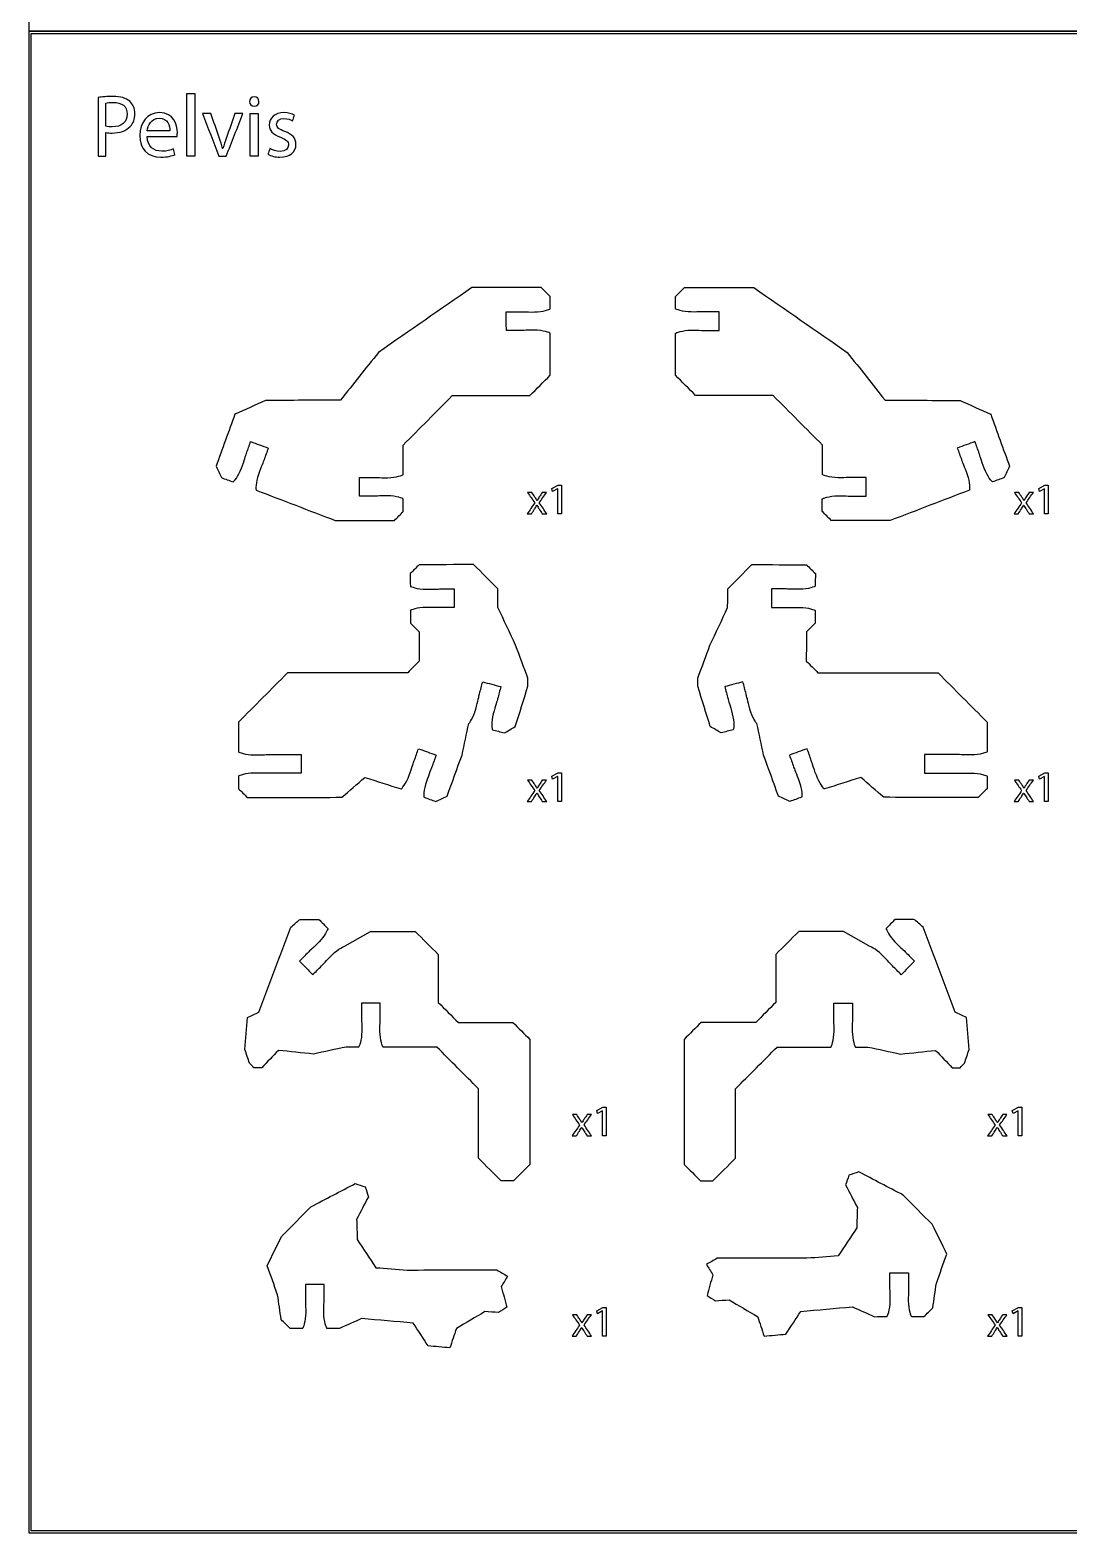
# Model space of a CAD drawing. Extents: x 0 to 850, y 0 to 600.
# Drawn here: x 310.2 to 476.2, y 0 to 240.2 of the extents above; entities that cross this region are included whole.
import ezdxf

# ---------------------------------------------------------------- set-up
doc = ezdxf.new("R2010")
doc.units = 0
doc.header["$MEASUREMENT"] = 0
doc.layers.add('DEFAULT', color=18, linetype='CONTINUOUS')

msp = doc.modelspace()

# ---------------------------------------------------------------- linework, layer by layer
at = {"layer": 'DEFAULT', "color": 5}
for points in [[(640, 600), (310, 600), (310, 240), (640, 240)], [(640, 240), (310, 240), (310, 0), (640, 0)], [(639.65, 0.35), (310.35, 0.35), (310.35, 239.65), (639.65, 239.65)], [(335.25, 230.02), (336.5, 230.02), (336.5, 220), (335.25, 220)], [(345.37, 226.83), (346.61, 226.83), (346.61, 220), (345.37, 220)], [(394.49, 166.88), (394.47, 166.88), (393.68, 166.45), (393.56, 166.92), (394.56, 167.46), (395.09, 167.46), (395.09, 162.87), (394.49, 162.87)], [(472.28, 166.88), (472.27, 166.88), (471.47, 166.45), (471.35, 166.92), (472.35, 167.46), (472.88, 167.46), (472.88, 162.87), (472.28, 162.87)], [(394.49, 120.9), (394.47, 120.9), (393.68, 120.47), (393.56, 120.94), (394.56, 121.48), (395.09, 121.48), (395.09, 116.89), (394.49, 116.89)], [(472.28, 120.9), (472.27, 120.9), (471.47, 120.47), (471.35, 120.94), (472.35, 121.48), (472.88, 121.48), (472.88, 116.89), (472.28, 116.89)], [(401.65, 67.46), (401.64, 67.46), (400.84, 67.03), (400.72, 67.5), (401.72, 68.04), (402.25, 68.04), (402.25, 63.45), (401.65, 63.45)], [(468.05, 67.46), (468.04, 67.46), (467.24, 67.03), (467.12, 67.5), (468.12, 68.04), (468.65, 68.04), (468.65, 63.45), (468.05, 63.45)], [(401.65, 35.47), (401.64, 35.47), (400.84, 35.03), (400.72, 35.51), (401.72, 36.04), (402.25, 36.04), (402.25, 31.46), (401.65, 31.46)], [(468.05, 35.47), (468.04, 35.47), (467.24, 35.03), (467.12, 35.51), (468.12, 36.04), (468.65, 36.04), (468.65, 31.46), (468.05, 31.46)]]:
    msp.add_lwpolyline(points, close=True, dxfattribs=at)
for points, knots in [([(321.07, 229.4), (321.66, 229.5), (322.44, 229.58), (323.43, 229.58), (324.64, 229.58), (325.53, 229.3), (326.1, 228.79), (326.62, 228.34), (326.93, 227.65), (326.93, 226.8), (326.93, 225.94), (326.67, 225.26), (326.19, 224.77), (325.54, 224.08), (324.49, 223.72), (323.29, 223.72), (322.92, 223.72), (322.58, 223.74), (322.3, 223.81), (322.3, 222.54), (322.3, 221.27), (322.3, 220), (321.89, 220), (321.48, 220), (321.07, 220), (321.07, 223.13), (321.07, 226.26), (321.07, 229.4)], [26.636, 26.636, 26.636, 26.636, 27.636, 27.636, 27.636, 28.636, 28.636, 28.636, 29.636, 29.636, 29.636, 30.636, 30.636, 30.636, 31.636, 31.636, 31.636, 32.636, 32.636, 32.636, 43.435, 43.435, 43.435, 46.914, 46.914, 46.914, 73.55, 73.55, 73.55, 73.55]), ([(322.3, 224.81), (322.57, 224.74), (322.91, 224.71), (323.32, 224.71), (324.8, 224.71), (325.7, 225.43), (325.7, 226.74), (325.7, 228), (324.81, 228.61), (323.46, 228.61), (322.92, 228.61), (322.51, 228.56), (322.3, 228.51), (322.3, 227.28), (322.3, 226.04), (322.3, 224.81)], [10.478, 10.478, 10.478, 10.478, 11.478, 11.478, 11.478, 12.478, 12.478, 12.478, 13.478, 13.478, 13.478, 14.478, 14.478, 14.478, 24.956, 24.956, 24.956, 24.956]), ([(346.75, 228.75), (346.77, 228.32), (346.46, 227.99), (345.96, 227.99), (345.53, 227.99), (345.22, 228.32), (345.22, 228.75), (345.22, 229.18), (345.54, 229.52), (345.99, 229.52), (346.46, 229.52), (346.75, 229.18), (346.75, 228.75)], [1, 1, 1, 1, 2, 2, 2, 3, 3, 3, 4, 4, 4, 5, 5, 5, 5]), ([(328.88, 223.19), (328.9, 221.51), (329.98, 220.82), (331.22, 220.82), (332.11, 220.82), (332.64, 220.97), (333.11, 221.17), (333.18, 220.87), (333.25, 220.58), (333.32, 220.28), (332.88, 220.08), (332.13, 219.86), (331.05, 219.86), (328.95, 219.86), (327.69, 221.24), (327.69, 223.3), (327.69, 225.36), (328.9, 226.98), (330.89, 226.98), (333.12, 226.98), (333.71, 225.02), (333.71, 223.77), (333.71, 223.51), (333.69, 223.32), (333.67, 223.19), (332.07, 223.19), (330.47, 223.19), (328.88, 223.19)], [13.597, 13.597, 13.597, 13.597, 14.597, 14.597, 14.597, 15.597, 15.597, 15.597, 18.187213, 18.187213, 18.187213, 19.187213, 19.187213, 19.187213, 20.187213, 20.187213, 20.187213, 21.187213, 21.187213, 21.187213, 22.187213, 22.187213, 22.187213, 23.187213, 23.187213, 23.187213, 36.784213, 36.784213, 36.784213, 36.784213]), ([(332.52, 224.08), (332.53, 224.87), (332.19, 226.09), (330.79, 226.09), (329.54, 226.09), (328.99, 224.94), (328.89, 224.08), (330.1, 224.08), (331.31, 224.08), (332.52, 224.08)], [10.278, 10.278, 10.278, 10.278, 11.278, 11.278, 11.278, 12.278, 12.278, 12.278, 22.556, 22.556, 22.556, 22.556]), ([(339.06, 226.83), (339.51, 225.55), (339.96, 224.27), (340.4, 222.99), (340.63, 222.37), (340.81, 221.81), (340.95, 221.24), (340.97, 221.24), (340.98, 221.24), (341, 221.24), (341.15, 221.81), (341.35, 222.37), (341.57, 222.99), (342.02, 224.27), (342.46, 225.55), (342.9, 226.83), (343.33, 226.83), (343.77, 226.83), (344.2, 226.83), (343.31, 224.55), (342.41, 222.28), (341.52, 220), (341.12, 220), (340.73, 220), (340.33, 220), (339.47, 222.28), (338.6, 224.55), (337.74, 226.83), (338.18, 226.83), (338.62, 226.83), (339.06, 226.83)], [0, 0, 0, 0, 11.523239, 11.523239, 11.523239, 12.523239, 12.523239, 12.523239, 12.644239, 12.644239, 12.644239, 13.644239, 13.644239, 13.644239, 25.15468, 25.15468, 25.15468, 28.83468, 28.83468, 28.83468, 49.629829, 49.629829, 49.629829, 52.988829, 52.988829, 52.988829, 73.697838, 73.697838, 73.697838, 77.457838, 77.457838, 77.457838, 77.457838]), ([(348.5, 221.27), (348.87, 221.03), (349.52, 220.78), (350.14, 220.78), (351.04, 220.78), (351.47, 221.23), (351.47, 221.79), (351.47, 222.38), (351.11, 222.71), (350.2, 223.05), (348.97, 223.48), (348.39, 224.16), (348.39, 224.98), (348.39, 226.08), (349.28, 226.98), (350.75, 226.98), (351.44, 226.98), (352.05, 226.79), (352.43, 226.56), (352.32, 226.26), (352.22, 225.96), (352.12, 225.66), (351.85, 225.83), (351.35, 226.05), (350.72, 226.05), (349.99, 226.05), (349.58, 225.63), (349.58, 225.12), (349.58, 224.56), (349.99, 224.3), (350.87, 223.96), (352.06, 223.51), (352.67, 222.92), (352.67, 221.9), (352.67, 220.71), (351.73, 219.86), (350.11, 219.86), (349.36, 219.86), (348.67, 220.04), (348.19, 220.32), (348.3, 220.64), (348.4, 220.95), (348.5, 221.27)], [2.82078, 2.82078, 2.82078, 2.82078, 3.82078, 3.82078, 3.82078, 4.82078, 4.82078, 4.82078, 5.82078, 5.82078, 5.82078, 6.82078, 6.82078, 6.82078, 7.82078, 7.82078, 7.82078, 8.82078, 8.82078, 8.82078, 11.526862, 11.526862, 11.526862, 12.526862, 12.526862, 12.526862, 13.526862, 13.526862, 13.526862, 14.526862, 14.526862, 14.526862, 15.526862, 15.526862, 15.526862, 16.526862, 16.526862, 16.526862, 17.526862, 17.526862, 17.526862, 20.347642, 20.347642, 20.347642, 20.347642]), ([(390.36, 166.29), (390.52, 166.04), (390.68, 165.8), (390.85, 165.55), (390.97, 165.36), (391.08, 165.19), (391.19, 165), (391.2, 165), (391.21, 165), (391.21, 165), (391.33, 165.2), (391.44, 165.38), (391.55, 165.56), (391.71, 165.8), (391.87, 166.04), (392.03, 166.29), (392.26, 166.29), (392.48, 166.29), (392.7, 166.29), (392.31, 165.74), (391.93, 165.19), (391.54, 164.64), (391.94, 164.05), (392.34, 163.46), (392.74, 162.87), (392.5, 162.87), (392.27, 162.87), (392.03, 162.87), (391.87, 163.13), (391.7, 163.38), (391.53, 163.64), (391.4, 163.84), (391.28, 164.03), (391.16, 164.23), (391.16, 164.23), (391.16, 164.23), (391.15, 164.23), (391.04, 164.03), (390.92, 163.85), (390.79, 163.64), (390.63, 163.38), (390.46, 163.13), (390.3, 162.87), (390.07, 162.87), (389.84, 162.87), (389.61, 162.87), (390.02, 163.45), (390.42, 164.03), (390.83, 164.61), (390.44, 165.17), (390.05, 165.73), (389.67, 166.29), (389.9, 166.29), (390.13, 166.29), (390.36, 166.29)], [0, 0, 0, 0, 2.497543, 2.497543, 2.497543, 3.497543, 3.497543, 3.497543, 3.557543, 3.557543, 3.557543, 4.557543, 4.557543, 4.557543, 7.025984, 7.025984, 7.025984, 8.926984, 8.926984, 8.926984, 14.65566, 14.65566, 14.65566, 20.703535, 20.703535, 20.703535, 22.704535, 22.704535, 22.704535, 25.307065, 25.307065, 25.307065, 26.307065, 26.307065, 26.307065, 26.347065, 26.347065, 26.347065, 27.347065, 27.347065, 27.347065, 29.939277, 29.939277, 29.939277, 31.879277, 31.879277, 31.879277, 37.900653, 37.900653, 37.900653, 43.665675, 43.665675, 43.665675, 45.625675, 45.625675, 45.625675, 45.625675]), ([(468.15, 166.29), (468.31, 166.04), (468.48, 165.8), (468.64, 165.55), (468.77, 165.36), (468.87, 165.19), (468.98, 165), (468.99, 165), (469, 165), (469.01, 165), (469.12, 165.2), (469.23, 165.38), (469.34, 165.56), (469.5, 165.8), (469.66, 166.04), (469.82, 166.29), (470.05, 166.29), (470.27, 166.29), (470.49, 166.29), (470.11, 165.74), (469.72, 165.19), (469.33, 164.64), (469.73, 164.05), (470.13, 163.46), (470.53, 162.87), (470.29, 162.87), (470.06, 162.87), (469.82, 162.87), (469.66, 163.13), (469.49, 163.38), (469.32, 163.64), (469.19, 163.84), (469.08, 164.03), (468.96, 164.23), (468.95, 164.23), (468.95, 164.23), (468.94, 164.23), (468.83, 164.03), (468.71, 163.85), (468.58, 163.64), (468.42, 163.38), (468.25, 163.13), (468.09, 162.87), (467.86, 162.87), (467.63, 162.87), (467.4, 162.87), (467.81, 163.45), (468.21, 164.03), (468.62, 164.61), (468.23, 165.17), (467.85, 165.73), (467.46, 166.29), (467.69, 166.29), (467.92, 166.29), (468.15, 166.29)], [1.96, 1.96, 1.96, 1.96, 4.45671, 4.45671, 4.45671, 5.45671, 5.45671, 5.45671, 5.51671, 5.51671, 5.51671, 6.51671, 6.51671, 6.51671, 8.985151, 8.985151, 8.985151, 10.886151, 10.886151, 10.886151, 16.614009, 16.614009, 16.614009, 22.661885, 22.661885, 22.661885, 24.662885, 24.662885, 24.662885, 27.265415, 27.265415, 27.265415, 28.265415, 28.265415, 28.265415, 28.305415, 28.305415, 28.305415, 29.305415, 29.305415, 29.305415, 31.897627, 31.897627, 31.897627, 33.837627, 33.837627, 33.837627, 39.858181, 39.858181, 39.858181, 45.623204, 45.623204, 45.623204, 47.583204, 47.583204, 47.583204, 47.583204]), ([(390.36, 120.31), (390.52, 120.06), (390.68, 119.82), (390.85, 119.57), (390.97, 119.38), (391.08, 119.21), (391.19, 119.02), (391.2, 119.02), (391.21, 119.02), (391.21, 119.02), (391.33, 119.22), (391.44, 119.4), (391.55, 119.58), (391.71, 119.82), (391.87, 120.06), (392.03, 120.31), (392.26, 120.31), (392.48, 120.31), (392.7, 120.31), (392.32, 119.76), (391.93, 119.21), (391.54, 118.66), (391.94, 118.07), (392.34, 117.48), (392.74, 116.89), (392.5, 116.89), (392.27, 116.89), (392.03, 116.89), (391.87, 117.15), (391.7, 117.4), (391.53, 117.66), (391.4, 117.86), (391.28, 118.05), (391.16, 118.25), (391.16, 118.25), (391.16, 118.25), (391.15, 118.25), (391.04, 118.05), (390.92, 117.87), (390.79, 117.66), (390.63, 117.4), (390.46, 117.15), (390.3, 116.89), (390.07, 116.89), (389.84, 116.89), (389.61, 116.89), (390.02, 117.47), (390.42, 118.05), (390.83, 118.63), (390.44, 119.19), (390.05, 119.75), (389.67, 120.31), (389.9, 120.31), (390.13, 120.31), (390.36, 120.31)], [0, 0, 0, 0, 2.49699, 2.49699, 2.49699, 3.49699, 3.49699, 3.49699, 3.55799, 3.55799, 3.55799, 4.55799, 4.55799, 4.55799, 7.027266, 7.027266, 7.027266, 8.928266, 8.928266, 8.928266, 14.656941, 14.656941, 14.656941, 20.704255, 20.704255, 20.704255, 22.704255, 22.704255, 22.704255, 25.30733, 25.30733, 25.30733, 26.30733, 26.30733, 26.30733, 26.34733, 26.34733, 26.34733, 27.34733, 27.34733, 27.34733, 29.939542, 29.939542, 29.939542, 31.879542, 31.879542, 31.879542, 37.900918, 37.900918, 37.900918, 43.66594, 43.66594, 43.66594, 45.62594, 45.62594, 45.62594, 45.62594]), ([(468.15, 120.31), (468.31, 120.06), (468.48, 119.82), (468.64, 119.57), (468.77, 119.38), (468.87, 119.21), (468.98, 119.02), (468.99, 119.02), (469, 119.02), (469.01, 119.02), (469.12, 119.22), (469.23, 119.4), (469.34, 119.58), (469.5, 119.82), (469.66, 120.06), (469.82, 120.31), (470.05, 120.31), (470.27, 120.31), (470.49, 120.31), (470.11, 119.76), (469.72, 119.21), (469.33, 118.66), (469.73, 118.07), (470.13, 117.48), (470.53, 116.89), (470.29, 116.89), (470.06, 116.89), (469.82, 116.89), (469.66, 117.15), (469.49, 117.4), (469.32, 117.66), (469.19, 117.86), (469.08, 118.05), (468.96, 118.25), (468.95, 118.25), (468.95, 118.25), (468.94, 118.25), (468.83, 118.05), (468.71, 117.87), (468.58, 117.66), (468.42, 117.4), (468.25, 117.15), (468.09, 116.89), (467.86, 116.89), (467.63, 116.89), (467.4, 116.89), (467.81, 117.47), (468.21, 118.05), (468.62, 118.63), (468.23, 119.19), (467.85, 119.75), (467.46, 120.31), (467.69, 120.31), (467.92, 120.31), (468.15, 120.31)], [0, 0, 0, 0, 2.49699, 2.49699, 2.49699, 3.49699, 3.49699, 3.49699, 3.55799, 3.55799, 3.55799, 4.55799, 4.55799, 4.55799, 7.027266, 7.027266, 7.027266, 8.928266, 8.928266, 8.928266, 14.656941, 14.656941, 14.656941, 20.704255, 20.704255, 20.704255, 22.704255, 22.704255, 22.704255, 25.30733, 25.30733, 25.30733, 26.30733, 26.30733, 26.30733, 26.34733, 26.34733, 26.34733, 27.34733, 27.34733, 27.34733, 29.939542, 29.939542, 29.939542, 31.879542, 31.879542, 31.879542, 37.900918, 37.900918, 37.900918, 43.66594, 43.66594, 43.66594, 45.62594, 45.62594, 45.62594, 45.62594]), ([(397.52, 66.86), (397.69, 66.62), (397.85, 66.38), (398.01, 66.13), (398.14, 65.94), (398.24, 65.76), (398.36, 65.57), (398.36, 65.57), (398.37, 65.57), (398.38, 65.57), (398.49, 65.78), (398.6, 65.95), (398.72, 66.14), (398.88, 66.38), (399.04, 66.62), (399.2, 66.86), (399.42, 66.86), (399.64, 66.86), (399.87, 66.86), (399.48, 66.31), (399.09, 65.76), (398.7, 65.21), (399.1, 64.63), (399.5, 64.04), (399.9, 63.45), (399.67, 63.45), (399.43, 63.45), (399.2, 63.45), (399.03, 63.71), (398.86, 63.96), (398.7, 64.22), (398.56, 64.42), (398.45, 64.61), (398.33, 64.81), (398.32, 64.81), (398.32, 64.81), (398.31, 64.81), (398.2, 64.61), (398.08, 64.42), (397.95, 64.22), (397.79, 63.96), (397.62, 63.71), (397.46, 63.45), (397.23, 63.45), (397, 63.45), (396.78, 63.45), (397.18, 64.03), (397.58, 64.61), (397.99, 65.19), (397.6, 65.75), (397.22, 66.31), (396.83, 66.86), (397.06, 66.86), (397.29, 66.86), (397.52, 66.86)], [0, 0, 0, 0, 2.49671, 2.49671, 2.49671, 3.49671, 3.49671, 3.49671, 3.55671, 3.55671, 3.55671, 4.55671, 4.55671, 4.55671, 7.025985, 7.025985, 7.025985, 8.926985, 8.926985, 8.926985, 14.654844, 14.654844, 14.654844, 20.70272, 20.70272, 20.70272, 22.70372, 22.70372, 22.70372, 25.306249, 25.306249, 25.306249, 26.306249, 26.306249, 26.306249, 26.346249, 26.346249, 26.346249, 27.346249, 27.346249, 27.346249, 29.938461, 29.938461, 29.938461, 31.878461, 31.878461, 31.878461, 37.899016, 37.899016, 37.899016, 43.664038, 43.664038, 43.664038, 45.624038, 45.624038, 45.624038, 45.624038]), ([(463.92, 66.86), (464.08, 66.62), (464.25, 66.38), (464.41, 66.13), (464.54, 65.94), (464.64, 65.76), (464.75, 65.57), (464.76, 65.57), (464.77, 65.57), (464.78, 65.57), (464.89, 65.78), (465, 65.95), (465.12, 66.14), (465.28, 66.38), (465.44, 66.62), (465.59, 66.86), (465.82, 66.86), (466.04, 66.86), (466.27, 66.86), (465.88, 66.31), (465.49, 65.76), (465.1, 65.21), (465.5, 64.63), (465.9, 64.04), (466.3, 63.45), (466.07, 63.45), (465.83, 63.45), (465.59, 63.45), (465.43, 63.71), (465.26, 63.96), (465.09, 64.22), (464.96, 64.42), (464.85, 64.61), (464.73, 64.81), (464.72, 64.81), (464.72, 64.81), (464.71, 64.81), (464.6, 64.61), (464.48, 64.42), (464.35, 64.22), (464.19, 63.96), (464.02, 63.71), (463.86, 63.45), (463.63, 63.45), (463.4, 63.45), (463.17, 63.45), (463.58, 64.03), (463.98, 64.61), (464.39, 65.19), (464, 65.75), (463.62, 66.31), (463.23, 66.86), (463.46, 66.86), (463.69, 66.86), (463.92, 66.86)], [0, 0, 0, 0, 2.496157, 2.496157, 2.496157, 3.496157, 3.496157, 3.496157, 3.557157, 3.557157, 3.557157, 4.557157, 4.557157, 4.557157, 7.026432, 7.026432, 7.026432, 8.927432, 8.927432, 8.927432, 14.655291, 14.655291, 14.655291, 20.702604, 20.702604, 20.702604, 22.702604, 22.702604, 22.702604, 25.30568, 25.30568, 25.30568, 26.30568, 26.30568, 26.30568, 26.34568, 26.34568, 26.34568, 27.34568, 27.34568, 27.34568, 29.937892, 29.937892, 29.937892, 31.877892, 31.877892, 31.877892, 37.898447, 37.898447, 37.898447, 43.663469, 43.663469, 43.663469, 45.623469, 45.623469, 45.623469, 45.623469]), ([(397.52, 34.87), (397.69, 34.63), (397.85, 34.38), (398.01, 34.14), (398.14, 33.95), (398.24, 33.77), (398.36, 33.58), (398.36, 33.58), (398.37, 33.58), (398.38, 33.58), (398.49, 33.79), (398.6, 33.96), (398.72, 34.15), (398.88, 34.39), (399.04, 34.63), (399.2, 34.87), (399.42, 34.87), (399.64, 34.87), (399.87, 34.87), (399.48, 34.32), (399.09, 33.77), (398.7, 33.22), (399.1, 32.63), (399.5, 32.04), (399.9, 31.46), (399.67, 31.46), (399.43, 31.46), (399.2, 31.46), (399.03, 31.71), (398.86, 31.97), (398.7, 32.23), (398.56, 32.42), (398.45, 32.61), (398.33, 32.82), (398.32, 32.82), (398.32, 32.82), (398.31, 32.82), (398.2, 32.61), (398.08, 32.43), (397.95, 32.23), (397.79, 31.97), (397.62, 31.71), (397.46, 31.46), (397.23, 31.46), (397, 31.46), (396.78, 31.46), (397.18, 32.04), (397.58, 32.62), (397.99, 33.2), (397.6, 33.76), (397.22, 34.32), (396.83, 34.87), (397.06, 34.87), (397.29, 34.87), (397.52, 34.87)], [0, 0, 0, 0, 2.497543, 2.497543, 2.497543, 3.497543, 3.497543, 3.497543, 3.557543, 3.557543, 3.557543, 4.557543, 4.557543, 4.557543, 7.026819, 7.026819, 7.026819, 8.927819, 8.927819, 8.927819, 14.656494, 14.656494, 14.656494, 20.70437, 20.70437, 20.70437, 22.70537, 22.70537, 22.70537, 25.3079, 25.3079, 25.3079, 26.3079, 26.3079, 26.3079, 26.3479, 26.3479, 26.3479, 27.3479, 27.3479, 27.3479, 29.940112, 29.940112, 29.940112, 31.880112, 31.880112, 31.880112, 37.901487, 37.901487, 37.901487, 43.666509, 43.666509, 43.666509, 45.626509, 45.626509, 45.626509, 45.626509]), ([(463.92, 34.87), (464.08, 34.63), (464.25, 34.38), (464.41, 34.14), (464.54, 33.95), (464.64, 33.77), (464.75, 33.58), (464.76, 33.58), (464.77, 33.58), (464.78, 33.58), (464.89, 33.79), (465, 33.96), (465.12, 34.15), (465.28, 34.39), (465.44, 34.63), (465.59, 34.87), (465.82, 34.87), (466.04, 34.87), (466.27, 34.87), (465.88, 34.32), (465.49, 33.77), (465.1, 33.22), (465.5, 32.63), (465.9, 32.04), (466.3, 31.46), (466.07, 31.46), (465.83, 31.46), (465.59, 31.46), (465.43, 31.71), (465.26, 31.97), (465.09, 32.23), (464.96, 32.42), (464.85, 32.61), (464.73, 32.82), (464.72, 32.82), (464.72, 32.82), (464.71, 32.82), (464.6, 32.61), (464.48, 32.43), (464.35, 32.23), (464.19, 31.97), (464.02, 31.71), (463.86, 31.46), (463.63, 31.46), (463.4, 31.46), (463.17, 31.46), (463.58, 32.04), (463.98, 32.62), (464.39, 33.2), (464, 33.76), (463.62, 34.32), (463.23, 34.87), (463.46, 34.87), (463.69, 34.87), (463.92, 34.87)], [0, 0, 0, 0, 2.49699, 2.49699, 2.49699, 3.49699, 3.49699, 3.49699, 3.55799, 3.55799, 3.55799, 4.55799, 4.55799, 4.55799, 7.027266, 7.027266, 7.027266, 8.928266, 8.928266, 8.928266, 14.656941, 14.656941, 14.656941, 20.704255, 20.704255, 20.704255, 22.704255, 22.704255, 22.704255, 25.30733, 25.30733, 25.30733, 26.30733, 26.30733, 26.30733, 26.34733, 26.34733, 26.34733, 27.34733, 27.34733, 27.34733, 29.939542, 29.939542, 29.939542, 31.879542, 31.879542, 31.879542, 37.900918, 37.900918, 37.900918, 43.66594, 43.66594, 43.66594, 45.62594, 45.62594, 45.62594, 45.62594])]:
    msp.add_open_spline(points, degree=3, knots=knots, dxfattribs=at)
at = {"layer": 'DEFAULT', "color": 1}
for points, knots in [([(393.29, 185.01), (392.21, 183.93), (391.14, 182.85), (390.06, 181.77), (385.92, 181.76), (381.79, 181.75), (377.65, 181.75), (375.03, 179.12), (372.42, 176.49), (369.8, 173.86), (369.8, 172.29), (369.81, 170.72), (369.81, 169.14), (369.81, 169.09), (368.68, 168.64), (367.31, 168.64), (365.93, 168.63), (365.15, 168.69), (364.81, 168.69), (364.14, 168.69), (363.48, 168.69), (362.81, 168.69), (362.81, 167.69), (362.82, 166.69), (362.82, 165.69), (363.48, 165.69), (364.15, 165.69), (364.81, 165.69), (365.15, 165.69), (365.93, 165.73), (367.32, 165.74), (368.7, 165.74), (369.81, 165.3), (369.81, 165.24), (369.82, 164.57), (369.82, 163.91), (369.82, 163.24), (369.35, 162.77), (368.88, 162.29), (368.41, 161.82), (365.26, 161.81), (362.1, 161.81), (358.95, 161.8), (354.74, 163.42), (350.52, 165.03), (346.3, 166.64), (346.24, 166.66), (346.21, 167.87), (346.67, 169.16), (347.14, 170.47), (347.45, 171.18), (347.57, 171.5), (347.79, 172.13), (348.02, 172.76), (348.24, 173.38), (347.3, 173.72), (346.36, 174.06), (345.42, 174.4), (345.2, 173.77), (344.97, 173.15), (344.75, 172.52), (344.63, 172.2), (344.42, 171.45), (343.95, 170.15), (343.48, 168.87), (342.69, 167.97), (342.63, 167.97), (342, 168.19), (341.37, 168.42), (340.74, 168.65), (340.46, 169.25), (340.18, 169.86), (339.9, 170.46), (340.9, 173.23), (341.9, 176.01), (342.91, 178.78), (344.54, 179.52), (346.17, 180.25), (347.81, 180.98), (351.8, 181), (355.8, 181.02), (359.79, 181.03), (361.81, 183.58), (363.82, 186.12), (365.84, 188.66), (370.81, 192.11), (375.77, 195.56), (380.74, 199.01), (384.44, 199.02), (388.15, 199.02), (391.85, 199.03), (392.32, 198.56), (392.79, 198.09), (393.26, 197.62), (393.27, 196.95), (393.27, 196.29), (393.27, 195.62), (393.27, 195.57), (392.15, 195.12), (390.77, 195.12), (389.39, 195.11), (388.61, 195.16), (388.27, 195.16), (387.61, 195.16), (386.94, 195.16), (386.27, 195.16), (386.27, 194.16), (386.28, 193.16), (386.28, 192.16), (386.94, 192.16), (387.61, 192.16), (388.27, 192.16), (388.61, 192.16), (389.39, 192.21), (390.78, 192.21), (392.16, 192.21), (393.28, 191.78), (393.28, 191.72), (393.28, 189.48), (393.28, 187.25), (393.29, 185.01)], [0, 0, 0, 0, 12.968379, 12.968379, 12.968379, 48.148447, 48.148447, 48.148447, 79.692547, 79.692547, 79.692547, 93.062579, 93.062579, 93.062579, 94.062579, 94.062579, 94.062579, 95.062579, 95.062579, 95.062579, 100.722579, 100.722579, 100.722579, 109.222608, 109.222608, 109.222608, 114.872608, 114.872608, 114.872608, 115.872608, 115.872608, 115.872608, 116.872608, 116.872608, 116.872608, 122.542614, 122.542614, 122.542614, 128.207266, 128.207266, 128.207266, 155.007328, 155.007328, 155.007328, 193.404995, 193.404995, 193.404995, 194.404995, 194.404995, 194.404995, 195.404995, 195.404995, 195.404995, 201.060971, 201.060971, 201.060971, 209.560992, 209.560992, 209.560992, 215.229764, 215.229764, 215.229764, 216.229764, 216.229764, 216.229764, 217.229764, 217.229764, 217.229764, 222.902275, 222.902275, 222.902275, 228.570994, 228.570994, 228.570994, 253.656691, 253.656691, 253.656691, 268.880368, 268.880368, 268.880368, 302.85069, 302.85069, 302.85069, 330.443129, 330.443129, 330.443129, 381.874328, 381.874328, 381.874328, 413.354393, 413.354393, 413.354393, 419.01834, 419.01834, 419.01834, 424.688368, 424.688368, 424.688368, 425.688368, 425.688368, 425.688368, 426.688368, 426.688368, 426.688368, 432.358374, 432.358374, 432.358374, 440.848403, 440.848403, 440.848403, 446.498408, 446.498408, 446.498408, 447.498408, 447.498408, 447.498408, 448.498408, 448.498408, 448.498408, 467.498444, 467.498444, 467.498444, 467.498444]), ([(413.3, 185.01), (414.37, 183.93), (415.45, 182.85), (416.52, 181.77), (420.66, 181.76), (424.8, 181.75), (428.93, 181.75), (431.55, 179.12), (434.17, 176.49), (436.79, 173.86), (436.78, 172.29), (436.78, 170.72), (436.78, 169.14), (436.78, 169.09), (437.9, 168.64), (439.28, 168.64), (440.66, 168.63), (441.44, 168.69), (441.78, 168.69), (442.44, 168.69), (443.11, 168.69), (443.78, 168.69), (443.77, 167.69), (443.77, 166.69), (443.77, 165.69), (443.1, 165.69), (442.44, 165.69), (441.77, 165.69), (441.43, 165.69), (440.66, 165.73), (439.27, 165.74), (437.89, 165.74), (436.77, 165.3), (436.77, 165.24), (436.77, 164.57), (436.77, 163.91), (436.77, 163.24), (437.24, 162.77), (437.71, 162.29), (438.18, 161.82), (441.33, 161.81), (444.48, 161.81), (447.63, 161.8), (451.85, 163.42), (456.07, 165.03), (460.28, 166.64), (460.34, 166.66), (460.38, 167.87), (459.92, 169.16), (459.44, 170.47), (459.13, 171.18), (459.02, 171.5), (458.79, 172.13), (458.57, 172.76), (458.34, 173.38), (459.28, 173.72), (460.22, 174.06), (461.16, 174.4), (461.39, 173.77), (461.61, 173.15), (461.84, 172.52), (461.95, 172.2), (462.17, 171.45), (462.64, 170.15), (463.11, 168.87), (463.9, 167.97), (463.96, 167.97), (464.59, 168.19), (465.21, 168.42), (465.84, 168.65), (466.12, 169.25), (466.41, 169.86), (466.69, 170.46), (465.68, 173.23), (464.68, 176.01), (463.68, 178.78), (462.05, 179.52), (460.41, 180.25), (458.78, 180.98), (454.78, 181), (450.79, 181.02), (446.79, 181.03), (444.78, 183.58), (442.76, 186.12), (440.75, 188.66), (435.78, 192.11), (430.81, 195.56), (425.84, 199.01), (422.14, 199.02), (418.44, 199.02), (414.74, 199.03), (414.27, 198.56), (413.79, 198.09), (413.32, 197.62), (413.32, 196.95), (413.32, 196.29), (413.32, 195.62), (413.31, 195.57), (414.44, 195.12), (415.81, 195.12), (417.2, 195.11), (417.97, 195.16), (418.31, 195.16), (418.98, 195.16), (419.65, 195.16), (420.31, 195.16), (420.31, 194.16), (420.31, 193.16), (420.31, 192.16), (419.64, 192.16), (418.98, 192.16), (418.31, 192.16), (417.97, 192.16), (417.19, 192.21), (415.81, 192.21), (414.43, 192.21), (413.31, 191.78), (413.31, 191.72), (413.31, 189.48), (413.3, 187.25), (413.3, 185.01)], [0, 0, 0, 0, 12.968379, 12.968379, 12.968379, 48.148447, 48.148447, 48.148447, 79.692547, 79.692547, 79.692547, 93.062579, 93.062579, 93.062579, 94.062579, 94.062579, 94.062579, 95.062579, 95.062579, 95.062579, 100.722579, 100.722579, 100.722579, 109.222608, 109.222608, 109.222608, 114.872608, 114.872608, 114.872608, 115.872608, 115.872608, 115.872608, 116.872608, 116.872608, 116.872608, 122.542614, 122.542614, 122.542614, 128.207266, 128.207266, 128.207266, 155.007328, 155.007328, 155.007328, 193.404995, 193.404995, 193.404995, 194.404995, 194.404995, 194.404995, 195.404995, 195.404995, 195.404995, 201.060971, 201.060971, 201.060971, 209.560992, 209.560992, 209.560992, 215.229764, 215.229764, 215.229764, 216.229764, 216.229764, 216.229764, 217.229764, 217.229764, 217.229764, 222.902275, 222.902275, 222.902275, 228.570994, 228.570994, 228.570994, 253.656691, 253.656691, 253.656691, 268.880368, 268.880368, 268.880368, 302.85069, 302.85069, 302.85069, 330.44375, 330.44375, 330.44375, 381.874128, 381.874128, 381.874128, 413.354193, 413.354193, 413.354193, 419.01814, 419.01814, 419.01814, 424.688168, 424.688168, 424.688168, 425.688168, 425.688168, 425.688168, 426.688168, 426.688168, 426.688168, 432.358174, 432.358174, 432.358174, 440.848202, 440.848202, 440.848202, 446.498208, 446.498208, 446.498208, 447.498208, 447.498208, 447.498208, 448.498208, 448.498208, 448.498208, 467.498244, 467.498244, 467.498244, 467.498244]), ([(389.72, 136.59), (389.72, 136.16), (389.72, 135.73), (389.72, 135.3), (389.05, 133.15), (388.38, 131), (387.71, 128.86), (387.13, 128.52), (386.56, 128.19), (385.98, 127.85), (385.34, 128.03), (384.69, 128.2), (384.05, 128.37), (383.99, 128.38), (383.85, 129.58), (384.2, 130.91), (384.56, 132.25), (384.8, 132.99), (384.89, 133.32), (385.06, 133.96), (385.23, 134.6), (385.4, 135.25), (384.44, 135.5), (383.47, 135.76), (382.5, 136.02), (382.33, 135.38), (382.16, 134.73), (381.99, 134.09), (381.9, 133.76), (381.76, 132.99), (381.4, 131.65), (381.04, 130.33), (380.34, 129.37), (380.27, 129.37), (379.91, 127.69), (379.55, 126.01), (379.2, 124.32), (378.4, 122.13), (377.61, 119.93), (376.82, 117.74), (376.21, 117.46), (375.61, 117.17), (375.01, 116.89), (374.38, 117.12), (373.75, 117.35), (373.13, 117.57), (373.07, 117.59), (373.03, 118.79), (373.5, 120.09), (373.97, 121.39), (374.28, 122.11), (374.39, 122.43), (374.62, 123.06), (374.84, 123.68), (375.07, 124.31), (374.13, 124.65), (373.19, 124.99), (372.25, 125.33), (372.02, 124.7), (371.8, 124.07), (371.57, 123.44), (371.46, 123.12), (371.24, 122.38), (370.77, 121.08), (370.3, 119.78), (369.5, 118.87), (369.45, 118.89), (367.52, 119.51), (365.59, 120.13), (363.67, 120.74), (362.44, 119.68), (361.22, 118.62), (360, 117.56), (354.97, 117.55), (349.94, 117.54), (344.91, 117.53), (344.43, 118), (343.96, 118.47), (343.49, 118.94), (343.49, 119.61), (343.48, 120.27), (343.48, 120.94), (343.48, 120.99), (344.6, 121.44), (345.98, 121.44), (347.36, 121.45), (348.14, 121.4), (348.48, 121.4), (350.15, 121.4), (351.82, 121.4), (353.48, 121.4), (353.48, 122.4), (353.48, 123.4), (353.48, 124.4), (351.81, 124.4), (350.14, 124.4), (348.48, 124.4), (348.14, 124.4), (347.36, 124.35), (345.98, 124.34), (344.6, 124.34), (343.48, 124.78), (343.48, 124.84), (343.47, 126.42), (343.47, 127.99), (343.47, 129.56), (346.09, 132.19), (348.7, 134.82), (351.32, 137.45), (357.72, 137.46), (364.12, 137.47), (370.52, 137.48), (371.14, 138.1), (371.75, 138.72), (372.37, 139.34), (372.37, 140.89), (372.36, 142.45), (372.36, 144), (371.89, 144.47), (371.42, 144.94), (370.94, 145.41), (370.94, 146.07), (370.94, 146.74), (370.94, 147.41), (370.94, 147.46), (372.07, 147.91), (373.44, 147.91), (374.83, 147.91), (375.6, 147.87), (375.94, 147.87), (376.61, 147.87), (377.27, 147.87), (377.94, 147.87), (377.94, 148.87), (377.93, 149.87), (377.93, 150.87), (377.27, 150.87), (376.6, 150.86), (375.94, 150.86), (375.6, 150.86), (374.82, 150.81), (373.43, 150.81), (372.06, 150.81), (370.94, 151.25), (370.94, 151.31), (370.93, 151.98), (370.93, 152.65), (370.93, 153.31), (371.4, 153.79), (371.87, 154.26), (372.35, 154.73), (375.25, 154.74), (378.15, 154.74), (381.05, 154.75), (382.35, 153.46), (383.64, 152.17), (384.93, 150.88), (384.94, 149.88), (384.94, 148.88), (384.94, 147.88), (385.89, 145.88), (386.83, 143.87), (387.77, 141.86), (388.42, 140.11), (389.07, 138.35), (389.72, 136.59)], [0, 0, 0, 0, 3.660003, 3.660003, 3.660003, 22.775734, 22.775734, 22.775734, 28.447968, 28.447968, 28.447968, 34.121571, 34.121571, 34.121571, 35.121571, 35.121571, 35.121571, 36.121571, 36.121571, 36.121571, 41.782939, 41.782939, 41.782939, 50.282393, 50.282393, 50.282393, 55.943761, 55.943761, 55.943761, 56.943761, 56.943761, 56.943761, 57.943761, 57.943761, 57.943761, 72.567235, 72.567235, 72.567235, 92.408534, 92.408534, 92.408534, 98.081489, 98.081489, 98.081489, 103.75306, 103.75306, 103.75306, 104.75306, 104.75306, 104.75306, 105.75306, 105.75306, 105.75306, 111.409375, 111.409375, 111.409375, 119.912459, 119.912459, 119.912459, 125.586658, 125.586658, 125.586658, 126.586658, 126.586658, 126.586658, 127.586658, 127.586658, 127.586658, 144.790144, 144.790144, 144.790144, 158.557895, 158.557895, 158.557895, 201.336992, 201.336992, 201.336992, 207.015786, 207.015786, 207.015786, 212.685792, 212.685792, 212.685792, 213.685792, 213.685792, 213.685792, 214.685792, 214.685792, 214.685792, 228.865806, 228.865806, 228.865806, 237.365834, 237.365834, 237.365834, 251.535848, 251.535848, 251.535848, 252.535848, 252.535848, 252.535848, 253.535848, 253.535848, 253.535848, 266.90588, 266.90588, 266.90588, 298.449275, 298.449275, 298.449275, 352.879378, 352.879378, 352.879378, 360.311798, 360.311798, 360.311798, 373.51183, 373.51183, 373.51183, 379.175068, 379.175068, 379.175068, 384.845074, 384.845074, 384.845074, 385.845074, 385.845074, 385.845074, 386.845074, 386.845074, 386.845074, 392.505079, 392.505079, 392.505079, 401.005108, 401.005108, 401.005108, 406.655136, 406.655136, 406.655136, 407.655136, 407.655136, 407.655136, 408.655136, 408.655136, 408.655136, 414.325165, 414.325165, 414.325165, 420.018101, 420.018101, 420.018101, 444.69814, 444.69814, 444.69814, 460.22554, 460.22554, 460.22554, 468.725568, 468.725568, 468.725568, 487.577466, 487.577466, 487.577466, 503.522138, 503.522138, 503.522138, 503.522138]), ([(416.87, 136.59), (416.87, 136.16), (416.87, 135.73), (416.87, 135.3), (417.54, 133.15), (418.21, 131), (418.87, 128.86), (419.45, 128.52), (420.03, 128.19), (420.61, 127.85), (421.25, 128.03), (421.89, 128.2), (422.54, 128.37), (422.6, 128.38), (422.74, 129.58), (422.38, 130.91), (422.03, 132.25), (421.78, 132.99), (421.7, 133.32), (421.53, 133.96), (421.35, 134.6), (421.18, 135.25), (422.15, 135.5), (423.12, 135.76), (424.08, 136.02), (424.25, 135.38), (424.42, 134.73), (424.59, 134.09), (424.68, 133.76), (424.83, 132.99), (425.19, 131.65), (425.54, 130.33), (426.25, 129.37), (426.32, 129.37), (426.67, 127.69), (427.03, 126.01), (427.39, 124.32), (428.18, 122.13), (428.97, 119.93), (429.77, 117.74), (430.37, 117.46), (430.98, 117.17), (431.58, 116.89), (432.21, 117.12), (432.83, 117.35), (433.46, 117.57), (433.52, 117.59), (433.56, 118.79), (433.09, 120.09), (432.62, 121.39), (432.31, 122.11), (432.19, 122.43), (431.97, 123.06), (431.74, 123.68), (431.52, 124.31), (432.46, 124.65), (433.4, 124.99), (434.34, 125.33), (434.56, 124.7), (434.79, 124.07), (435.01, 123.44), (435.13, 123.12), (435.34, 122.38), (435.82, 121.08), (436.29, 119.78), (437.09, 118.87), (437.14, 118.89), (439.07, 119.51), (440.99, 120.13), (442.92, 120.74), (444.14, 119.68), (445.37, 118.62), (446.59, 117.56), (451.62, 117.55), (456.65, 117.54), (461.68, 117.53), (462.15, 118), (462.63, 118.47), (463.1, 118.94), (463.1, 119.61), (463.1, 120.27), (463.1, 120.94), (463.1, 120.99), (461.98, 121.44), (460.61, 121.44), (459.22, 121.45), (458.44, 121.4), (458.1, 121.4), (456.44, 121.4), (454.77, 121.4), (453.1, 121.4), (453.1, 122.4), (453.11, 123.4), (453.11, 124.4), (454.78, 124.4), (456.44, 124.4), (458.11, 124.4), (458.45, 124.4), (459.23, 124.35), (460.61, 124.34), (461.99, 124.34), (463.11, 124.78), (463.11, 124.84), (463.11, 126.42), (463.11, 127.99), (463.12, 129.56), (460.5, 132.19), (457.88, 134.82), (455.27, 137.45), (448.87, 137.46), (442.46, 137.47), (436.06, 137.48), (435.45, 138.1), (434.83, 138.72), (434.21, 139.34), (434.22, 140.89), (434.22, 142.45), (434.22, 144), (434.7, 144.47), (435.17, 144.94), (435.64, 145.41), (435.64, 146.07), (435.64, 146.74), (435.64, 147.41), (435.64, 147.46), (434.52, 147.91), (433.14, 147.91), (431.76, 147.91), (430.99, 147.87), (430.64, 147.87), (429.98, 147.87), (429.31, 147.87), (428.65, 147.87), (428.65, 148.87), (428.65, 149.87), (428.65, 150.87), (429.32, 150.87), (429.98, 150.86), (430.65, 150.86), (430.99, 150.86), (431.76, 150.81), (433.15, 150.81), (434.53, 150.81), (435.65, 151.25), (435.65, 151.31), (435.65, 151.98), (435.65, 152.65), (435.66, 153.31), (435.18, 153.79), (434.71, 154.26), (434.24, 154.73), (431.34, 154.74), (428.44, 154.74), (425.53, 154.75), (424.24, 153.46), (422.94, 152.17), (421.65, 150.88), (421.65, 149.88), (421.65, 148.88), (421.64, 147.88), (420.7, 145.88), (419.76, 143.87), (418.81, 141.86), (418.16, 140.11), (417.52, 138.35), (416.87, 136.59)], [0, 0, 0, 0, 3.660003, 3.660003, 3.660003, 22.775734, 22.775734, 22.775734, 28.447968, 28.447968, 28.447968, 34.121571, 34.121571, 34.121571, 35.121571, 35.121571, 35.121571, 36.121571, 36.121571, 36.121571, 41.782939, 41.782939, 41.782939, 50.282393, 50.282393, 50.282393, 55.943761, 55.943761, 55.943761, 56.943761, 56.943761, 56.943761, 57.943761, 57.943761, 57.943761, 72.567235, 72.567235, 72.567235, 92.408534, 92.408534, 92.408534, 98.081489, 98.081489, 98.081489, 103.754, 103.754, 103.754, 104.754, 104.754, 104.754, 105.754, 105.754, 105.754, 111.410315, 111.410315, 111.410315, 119.913399, 119.913399, 119.913399, 125.587598, 125.587598, 125.587598, 126.587598, 126.587598, 126.587598, 127.587598, 127.587598, 127.587598, 144.791084, 144.791084, 144.791084, 158.558835, 158.558835, 158.558835, 201.337932, 201.337932, 201.337932, 207.016726, 207.016726, 207.016726, 212.686732, 212.686732, 212.686732, 213.686732, 213.686732, 213.686732, 214.686732, 214.686732, 214.686732, 228.866746, 228.866746, 228.866746, 237.366774, 237.366774, 237.366774, 251.536789, 251.536789, 251.536789, 252.536789, 252.536789, 252.536789, 253.536789, 253.536789, 253.536789, 266.90682, 266.90682, 266.90682, 298.450215, 298.450215, 298.450215, 352.880318, 352.880318, 352.880318, 360.312739, 360.312739, 360.312739, 373.51277, 373.51277, 373.51277, 379.176008, 379.176008, 379.176008, 384.846014, 384.846014, 384.846014, 385.846014, 385.846014, 385.846014, 386.846014, 386.846014, 386.846014, 392.506019, 392.506019, 392.506019, 401.006048, 401.006048, 401.006048, 406.656077, 406.656077, 406.656077, 407.656077, 407.656077, 407.656077, 408.656077, 408.656077, 408.656077, 414.326105, 414.326105, 414.326105, 420.019041, 420.019041, 420.019041, 444.69908, 444.69908, 444.69908, 460.22648, 460.22648, 460.22648, 468.726509, 468.726509, 468.726509, 487.578407, 487.578407, 487.578407, 503.523079, 503.523079, 503.523079, 503.523079]), ([(390.03, 58.88), (390.03, 65.55), (390.03, 72.22), (390.03, 78.88), (389.13, 79.78), (388.23, 80.68), (387.34, 81.57), (384.43, 81.57), (381.52, 81.57), (378.61, 81.57), (377.54, 82.64), (376.47, 83.71), (375.4, 84.78), (375.4, 87.34), (375.4, 89.9), (375.4, 92.45), (374.18, 93.67), (372.95, 94.88), (371.73, 96.1), (369.34, 96.1), (366.94, 96.1), (364.55, 96.1), (364.55, 96.1), (360.55, 93.8), (360.55, 93.8), (360.51, 93.84), (359.41, 93.37), (358.45, 92.4), (357.49, 91.44), (356.98, 90.85), (356.74, 90.61), (356.28, 90.15), (355.82, 89.68), (355.35, 89.21), (354.64, 89.93), (353.93, 90.65), (353.22, 91.37), (353.68, 91.84), (354.14, 92.3), (354.61, 92.77), (354.84, 93.01), (355.41, 93.52), (356.38, 94.48), (357.29, 95.4), (357.75, 96.43), (357.76, 96.58), (357.76, 96.59), (357.76, 96.6), (357.76, 96.6), (357.28, 97.08), (356.8, 97.56), (356.33, 98.04), (355.33, 98.04), (354.33, 98.05), (353.33, 98.06), (352.84, 97.65), (352.34, 97.23), (351.85, 96.82), (350.14, 92.29), (348.44, 87.76), (346.74, 83.23), (346.13, 82.95), (345.53, 82.67), (344.92, 82.39), (344.78, 80.68), (344.64, 78.97), (344.5, 77.26), (344.75, 76.53), (345, 75.8), (345.25, 75.07), (345.48, 74.83), (345.7, 74.59), (345.93, 74.35), (346.35, 74.35), (346.77, 74.35), (347.2, 74.35), (348.08, 75.28), (348.97, 76.2), (349.85, 77.12), (351.72, 76.92), (353.6, 76.73), (355.47, 76.53), (357.21, 76.91), (358.94, 77.28), (360.67, 77.65), (361.34, 77.65), (362.01, 77.65), (362.68, 77.65), (362.74, 77.65), (363.18, 78.77), (363.18, 80.15), (363.18, 81.54), (363.13, 82.31), (363.14, 82.66), (363.14, 83.32), (363.14, 83.98), (363.14, 84.65), (364.14, 84.65), (365.14, 84.65), (366.14, 84.65), (366.13, 83.98), (366.13, 83.32), (366.13, 82.65), (366.14, 82.31), (366.08, 81.53), (366.08, 80.15), (366.08, 78.78), (366.53, 77.65), (366.58, 77.65), (369.44, 77.65), (372.31, 77.65), (375.17, 77.65), (377.39, 75.43), (379.61, 73.2), (381.84, 70.98), (381.84, 67.28), (381.84, 63.58), (381.84, 59.87), (383.04, 58.68), (384.23, 57.48), (385.43, 56.28), (386.1, 56.28), (386.77, 56.28), (387.43, 56.28), (388.3, 57.15), (389.16, 58.01), (390.03, 58.88)], [10.401543, 10.401543, 10.401543, 10.401543, 67.111543, 67.111543, 67.111543, 77.887851, 77.887851, 77.887851, 102.617851, 102.617851, 102.617851, 115.487194, 115.487194, 115.487194, 137.227194, 137.227194, 137.227194, 151.899798, 151.899798, 151.899798, 172.239798, 172.239798, 172.239798, 173.239798, 173.239798, 173.239798, 174.239798, 174.239798, 174.239798, 175.239798, 175.239798, 175.239798, 180.833053, 180.833053, 180.833053, 189.438615, 189.438615, 189.438615, 195.024776, 195.024776, 195.024776, 196.024776, 196.024776, 196.024776, 197.024776, 197.024776, 197.024776, 198.024776, 198.024776, 198.024776, 203.766501, 203.766501, 203.766501, 212.256713, 212.256713, 212.256713, 217.737972, 217.737972, 217.737972, 258.893172, 258.893172, 258.893172, 264.561655, 264.561655, 264.561655, 279.14195, 279.14195, 279.14195, 285.723051, 285.723051, 285.723051, 288.503069, 288.503069, 288.503069, 292.093069, 292.093069, 292.093069, 302.956301, 302.956301, 302.956301, 318.972558, 318.972558, 318.972558, 334.061458, 334.061458, 334.061458, 339.731458, 339.731458, 339.731458, 340.731458, 340.731458, 340.731458, 341.731458, 341.731458, 341.731458, 347.381458, 347.381458, 347.381458, 355.881458, 355.881458, 355.881458, 361.541467, 361.541467, 361.541467, 362.541467, 362.541467, 362.541467, 363.541467, 363.541467, 363.541467, 387.871467, 387.871467, 387.871467, 414.607175, 414.607175, 414.607175, 446.097175, 446.097175, 446.097175, 460.500942, 460.500942, 460.500942, 466.170942, 466.170942, 466.170942, 476.572485, 476.572485, 476.572485, 476.572485]), ([(414.7, 58.88), (414.7, 65.55), (414.7, 72.22), (414.7, 78.88), (415.6, 79.78), (416.5, 80.68), (417.39, 81.57), (420.3, 81.57), (423.21, 81.57), (426.12, 81.57), (427.19, 82.64), (428.26, 83.71), (429.33, 84.78), (429.33, 87.34), (429.33, 89.9), (429.33, 92.45), (430.55, 93.67), (431.78, 94.88), (433, 96.1), (435.4, 96.1), (437.79, 96.1), (440.18, 96.1), (440.18, 96.1), (444.18, 93.8), (444.18, 93.8), (444.22, 93.84), (445.32, 93.37), (446.28, 92.4), (447.24, 91.44), (447.75, 90.85), (447.99, 90.61), (448.45, 90.15), (448.91, 89.68), (449.38, 89.21), (450.09, 89.93), (450.8, 90.65), (451.51, 91.37), (451.05, 91.84), (450.59, 92.3), (450.12, 92.77), (449.89, 93.01), (449.32, 93.52), (448.35, 94.48), (447.44, 95.4), (446.98, 96.43), (446.97, 96.58), (446.97, 96.59), (446.97, 96.6), (446.97, 96.6), (447.45, 97.08), (447.93, 97.56), (448.4, 98.04), (449.4, 98.04), (450.4, 98.05), (451.4, 98.06), (451.89, 97.65), (452.39, 97.23), (452.88, 96.82), (454.59, 92.29), (456.29, 87.76), (457.99, 83.23), (458.6, 82.95), (459.2, 82.67), (459.81, 82.39), (459.95, 80.68), (460.09, 78.97), (460.23, 77.26), (459.98, 76.53), (459.73, 75.8), (459.48, 75.07), (459.25, 74.83), (459.03, 74.59), (458.8, 74.35), (458.38, 74.35), (457.96, 74.35), (457.54, 74.35), (456.65, 75.28), (455.76, 76.2), (454.88, 77.12), (453.01, 76.92), (451.13, 76.73), (449.26, 76.53), (447.52, 76.91), (445.79, 77.28), (444.06, 77.65), (443.39, 77.65), (442.72, 77.65), (442.06, 77.65), (442, 77.65), (441.55, 78.77), (441.55, 80.15), (441.55, 81.54), (441.6, 82.31), (441.59, 82.66), (441.59, 83.32), (441.59, 83.98), (441.59, 84.65), (440.59, 84.65), (439.59, 84.65), (438.59, 84.65), (438.6, 83.98), (438.6, 83.32), (438.6, 82.65), (438.59, 82.31), (438.65, 81.53), (438.65, 80.15), (438.65, 78.78), (438.2, 77.65), (438.15, 77.65), (435.29, 77.65), (432.42, 77.65), (429.56, 77.65), (427.34, 75.43), (425.12, 73.2), (422.89, 70.98), (422.89, 67.28), (422.89, 63.58), (422.89, 59.87), (421.69, 58.68), (420.5, 57.48), (419.3, 56.28), (418.63, 56.28), (417.96, 56.28), (417.3, 56.28), (416.43, 57.15), (415.57, 58.01), (414.7, 58.88)], [10.401543, 10.401543, 10.401543, 10.401543, 67.111543, 67.111543, 67.111543, 77.887851, 77.887851, 77.887851, 102.617851, 102.617851, 102.617851, 115.487194, 115.487194, 115.487194, 137.227194, 137.227194, 137.227194, 151.899798, 151.899798, 151.899798, 172.239798, 172.239798, 172.239798, 173.239798, 173.239798, 173.239798, 174.239798, 174.239798, 174.239798, 175.239798, 175.239798, 175.239798, 180.833053, 180.833053, 180.833053, 189.438615, 189.438615, 189.438615, 195.024776, 195.024776, 195.024776, 196.024776, 196.024776, 196.024776, 197.024776, 197.024776, 197.024776, 198.024776, 198.024776, 198.024776, 203.766501, 203.766501, 203.766501, 212.256713, 212.256713, 212.256713, 217.737972, 217.737972, 217.737972, 258.893172, 258.893172, 258.893172, 264.561655, 264.561655, 264.561655, 279.14195, 279.14195, 279.14195, 285.723051, 285.723051, 285.723051, 288.503069, 288.503069, 288.503069, 292.093069, 292.093069, 292.093069, 302.956301, 302.956301, 302.956301, 318.972558, 318.972558, 318.972558, 334.061458, 334.061458, 334.061458, 339.731458, 339.731458, 339.731458, 340.731458, 340.731458, 340.731458, 341.731458, 341.731458, 341.731458, 347.381458, 347.381458, 347.381458, 355.881458, 355.881458, 355.881458, 361.541467, 361.541467, 361.541467, 362.541467, 362.541467, 362.541467, 363.541467, 363.541467, 363.541467, 387.871467, 387.871467, 387.871467, 414.607175, 414.607175, 414.607175, 446.097175, 446.097175, 446.097175, 460.500942, 460.500942, 460.500942, 466.170942, 466.170942, 466.170942, 476.572485, 476.572485, 476.572485, 476.572485]), ([(454.43, 35.98), (453.96, 35.51), (453.49, 35.04), (453.01, 34.57), (452.35, 34.57), (451.68, 34.57), (451.01, 34.57), (450.95, 34.56), (450.51, 35.68), (450.51, 37.07), (450.51, 38.45), (450.56, 39.23), (450.55, 39.57), (450.55, 40.23), (450.55, 40.9), (450.55, 41.56), (449.56, 41.56), (448.56, 41.56), (447.56, 41.56), (447.56, 40.9), (447.56, 40.23), (447.56, 39.56), (447.56, 39.22), (447.61, 38.45), (447.61, 37.07), (447.61, 35.69), (447.16, 34.56), (447.11, 34.57), (446.44, 34.57), (445.77, 34.57), (445.11, 34.56), (443.93, 35.09), (442.75, 35.61), (441.57, 36.13), (438.82, 35.89), (436.08, 35.65), (433.33, 35.41), (432.54, 34.2), (431.74, 32.99), (430.95, 31.77), (429.79, 31.67), (428.63, 31.56), (427.47, 31.46), (427.12, 32.49), (426.78, 33.52), (426.44, 34.55), (424.92, 35.45), (423.39, 36.35), (421.87, 37.25), (421.15, 37.2), (420.43, 37.15), (419.71, 37.11), (419.26, 37.38), (418.81, 37.66), (418.36, 37.93), (418.66, 39.04), (418.96, 40.14), (419.27, 41.25), (418.93, 41.8), (418.59, 42.36), (418.26, 42.91), (418.83, 43.24), (419.41, 43.57), (419.99, 43.9), (424.77, 43.9), (429.54, 43.9), (434.31, 43.9), (435.97, 44.02), (437.64, 44.15), (439.3, 44.27), (440.29, 45.76), (441.27, 47.26), (442.26, 48.75), (442.3, 49.83), (442.33, 50.91), (442.37, 51.99), (441.74, 53.2), (441.12, 54.4), (440.5, 55.61), (440.67, 56.13), (440.83, 56.65), (441, 57.16), (441.53, 57.35), (442.07, 57.53), (442.6, 57.71), (444.96, 56.47), (447.32, 55.23), (449.69, 53.99), (451.23, 52.44), (452.78, 50.88), (454.33, 49.32), (455.11, 47.74), (455.9, 46.15), (456.68, 44.57), (456.12, 43.03), (455.56, 41.49), (454.99, 39.94), (454.81, 38.62), (454.62, 37.3), (454.43, 35.98)], [0, 0, 0, 0, 5.666048, 5.666048, 5.666048, 11.335051, 11.335051, 11.335051, 12.335051, 12.335051, 12.335051, 13.335051, 13.335051, 13.335051, 18.984051, 18.984051, 18.984051, 27.474051, 27.474051, 27.474051, 33.145052, 33.145052, 33.145052, 34.145052, 34.145052, 34.145052, 35.145052, 35.145052, 35.145052, 40.824496, 40.824496, 40.824496, 51.787297, 51.787297, 51.787297, 75.240923, 75.240923, 75.240923, 87.564948, 87.564948, 87.564948, 97.482505, 97.482505, 97.482505, 106.707197, 106.707197, 106.707197, 121.766723, 121.766723, 121.766723, 127.898139, 127.898139, 127.898139, 132.376688, 132.376688, 132.376688, 142.116595, 142.116595, 142.116595, 147.633121, 147.633121, 147.633121, 153.304734, 153.304734, 153.304734, 193.889735, 193.889735, 193.889735, 208.06645, 208.06645, 208.06645, 223.295856, 223.295856, 223.295856, 232.476825, 232.476825, 232.476825, 244.034627, 244.034627, 244.034627, 248.658396, 248.658396, 248.658396, 253.446235, 253.446235, 253.446235, 276.133563, 276.133563, 276.133563, 294.794915, 294.794915, 294.794915, 309.839276, 309.839276, 309.839276, 323.79753, 323.79753, 323.79753, 335.147019, 335.147019, 335.147019, 335.147019]), ([(350.3, 34.1), (350.77, 33.63), (351.24, 33.16), (351.72, 32.69), (352.38, 32.69), (353.05, 32.69), (353.72, 32.69), (353.78, 32.69), (354.22, 33.81), (354.22, 35.19), (354.22, 36.58), (354.17, 37.35), (354.18, 37.69), (354.18, 38.36), (354.18, 39.02), (354.18, 39.69), (355.17, 39.69), (356.17, 39.69), (357.17, 39.69), (357.17, 39.02), (357.17, 38.35), (357.17, 37.69), (357.18, 37.35), (357.12, 36.57), (357.12, 35.19), (357.12, 33.81), (357.57, 32.69), (357.62, 32.69), (358.29, 32.69), (358.96, 32.69), (359.62, 32.69), (360.8, 33.21), (361.98, 33.73), (363.16, 34.25), (365.91, 34.02), (368.65, 33.78), (371.4, 33.54), (372.2, 32.32), (372.99, 31.11), (373.78, 29.9), (374.94, 29.79), (376.1, 29.69), (377.26, 29.58), (377.61, 30.61), (377.95, 31.64), (378.29, 32.67), (379.81, 33.57), (381.34, 34.47), (382.86, 35.37), (383.58, 35.32), (384.3, 35.28), (385.02, 35.23), (385.47, 35.51), (385.92, 35.78), (386.37, 36.06), (386.07, 37.16), (385.77, 38.27), (385.46, 39.37), (385.8, 39.93), (386.14, 40.48), (386.48, 41.03), (385.9, 41.37), (385.32, 41.7), (384.74, 42.03), (379.96, 42.03), (375.19, 42.02), (370.42, 42.02), (368.76, 42.15), (367.09, 42.27), (365.43, 42.39), (364.44, 43.89), (363.46, 45.38), (362.47, 46.87), (362.43, 47.95), (362.4, 49.03), (362.36, 50.11), (362.99, 51.32), (363.61, 52.53), (364.23, 53.73), (364.06, 54.25), (363.9, 54.77), (363.73, 55.29), (363.2, 55.47), (362.67, 55.65), (362.13, 55.83), (359.77, 54.6), (357.41, 53.36), (355.04, 52.12), (353.5, 50.56), (351.95, 49), (350.4, 47.45), (349.62, 45.86), (348.83, 44.28), (348.05, 42.69), (348.61, 41.15), (349.17, 39.61), (349.74, 38.07), (349.93, 36.75), (350.11, 35.42), (350.3, 34.1)], [0, 0, 0, 0, 5.666048, 5.666048, 5.666048, 11.335051, 11.335051, 11.335051, 12.335051, 12.335051, 12.335051, 13.335051, 13.335051, 13.335051, 18.984051, 18.984051, 18.984051, 27.475051, 27.475051, 27.475051, 33.146052, 33.146052, 33.146052, 34.146052, 34.146052, 34.146052, 35.146052, 35.146052, 35.146052, 40.824541, 40.824541, 40.824541, 51.787343, 51.787343, 51.787343, 75.241965, 75.241965, 75.241965, 87.565442, 87.565442, 87.565442, 97.483, 97.483, 97.483, 106.707692, 106.707692, 106.707692, 121.767217, 121.767217, 121.767217, 127.898633, 127.898633, 127.898633, 132.377183, 132.377183, 132.377183, 142.11709, 142.11709, 142.11709, 147.63447, 147.63447, 147.63447, 153.304719, 153.304719, 153.304719, 193.89072, 193.89072, 193.89072, 208.067509, 208.067509, 208.067509, 223.296081, 223.296081, 223.296081, 232.477017, 232.477017, 232.477017, 244.03436, 244.03436, 244.03436, 248.65813, 248.65813, 248.65813, 253.445968, 253.445968, 253.445968, 276.133297, 276.133297, 276.133297, 294.794649, 294.794649, 294.794649, 309.83901, 309.83901, 309.83901, 323.797263, 323.797263, 323.797263, 335.146752, 335.146752, 335.146752, 335.146752])]:
    msp.add_open_spline(points, degree=3, knots=knots, dxfattribs=at)

doc.saveas('drawing.dxf')
